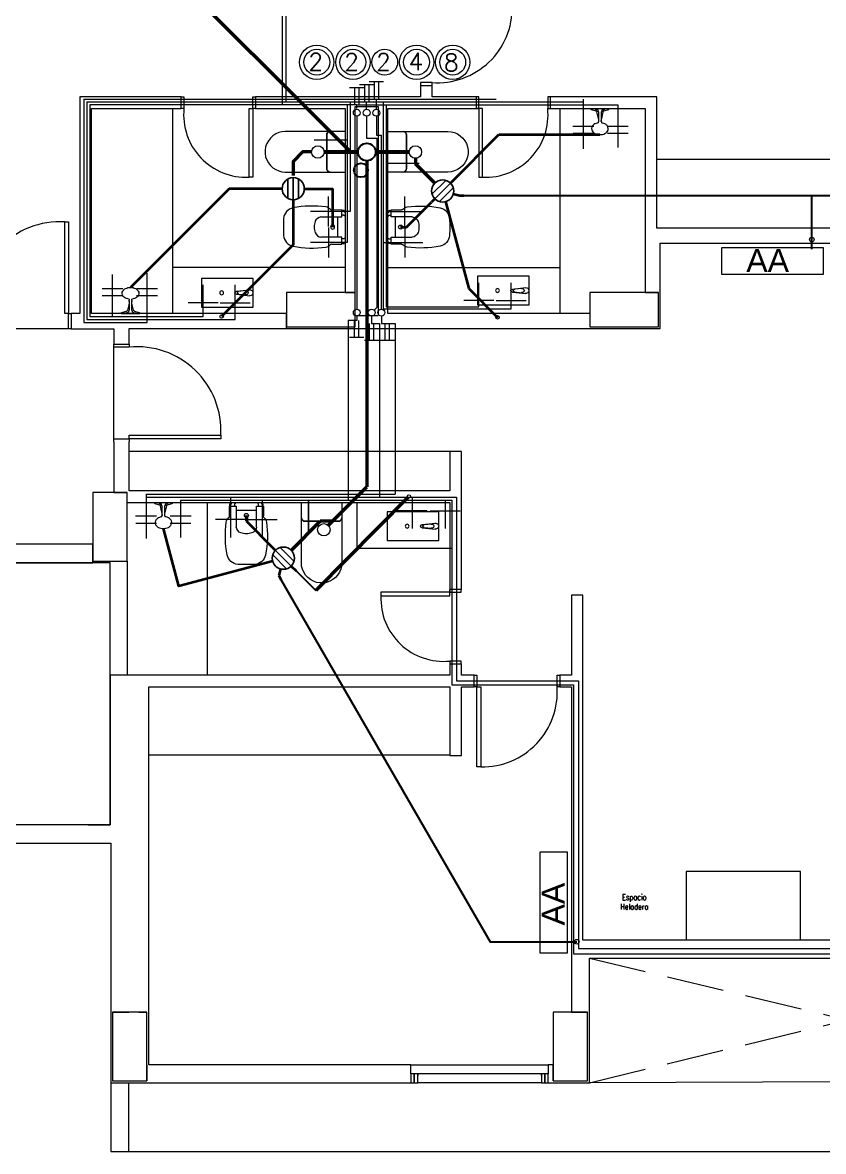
# Model space of a CAD drawing. Header units: millimetres. Extents: x 539 to 842, y -453 to -96.
# Drawn here: x 759.17 to 766.16, y -324.19 to -314.34 of the extents above; entities that cross this region are included whole.
import ezdxf

# ---------------------------------------------------------------- set-up
doc = ezdxf.new("R2010")
doc.units = ezdxf.units.MM
doc.header["$LTSCALE"] = 0.1
for name, pattern in [('ACAD_ISO02W100', [15, 12, -3]), ('CONTINUA', [0]), ('DASHED', [0.7, 0.5, -0.2])]:
    doc.linetypes.add(name, pattern=pattern)
doc.layers.get('0').update_dxf_attribs({"lineweight": 5})
for name, color, linetype, lineweight in [('00-Agua Caliente', 1, 'Continuous', 20), ('00-Agua Fria', 5, 'ACAD_ISO02W100', 20), ('00-Texto AC', 7, 'Continuous', 18), ('00-Texto AF', 7, 'Continuous', 18), ('A-DETL', 7, 'Continuous', 5), ('A-DETL-GENF', 7, 'Continuous', 5), ('Arq-Equipamiento', 250, 'Continuous', 5), ('MUEBLES', 250, 'Continuous', 5), ('P-SANR-FIXT', 7, 'Continuous', 5)]:
    doc.layers.add(name, color=color, linetype=linetype, lineweight=lineweight)
for name, color, linetype in [('00-Pluvial', 40, 'Continuous'), ('00-Secundario', 24, 'Continuous'), ('00-Ventilacion', 3, 'Continuous'), ('Secundario', 24, 'Continuous'), ('Textos', 7, 'Continuous')]:
    doc.layers.add(name, color=color, linetype=linetype)
doc.layers.add('00-Primario', color=7, linetype='Continuous', true_color=0xff2400)
doc.styles.add('Romans', font='romans.shx')
doc.styles.add('Romans 1.50', font='romans.shx', dxfattribs={"width": 0.8, "height": 0.15})
doc.styles.get("Standard").update_dxf_attribs({"font": 'arial.ttf'})

# ---------------------------------------------------------------- blocks, each defined once
blk = doc.blocks.new('LLP')
at = {"layer": '00-Agua Fria', "color": 0, "linetype": 'Continuous', "lineweight": 20}
for p, q in [((-1, 2.4), (1, 2.4)), ((-0.3, 2.4), (-0.3, 0)), ((0.3, 2.4), (0.3, 0))]:
    blk.add_line(p, q, dxfattribs=at)
blk = doc.blocks.new('Shower-Valve_Trim-KOHLER-Alteo-K-TS45106 - 2_5 GPM_ 2BZ-Oil-Rubed Nickel-V9-2-TORRE-ARQ- PB _-2_14_')
at = {"color": 8}
for p, q in [((4.3416, 6.4003), (4.3522, 6.4435)), ((4.3522, 6.4435), (4.3551, 6.4414)), ((4.36, 6.4129), (4.3738, 6.4072)), ((4.3611, 6.4796), (4.3663, 6.4756)), ((4.3744, 6.4061), (4.3737, 6.4031)), ((4.3768, 6.4189), (4.4184, 6.3975)), ((4.3287, 6.3221), (4.3222, 6.3209)), ((4.3311, 6.3571), (4.3416, 6.4003)), ((4.3346, 6.3575), (4.3311, 6.3571)), ((4.367, 6.3792), (4.3521, 6.3806)), ((4.411, 6.3673), (4.3642, 6.3675)), ((4.3688, 6.383), (4.368, 6.38)), ((4.4476, 6.3637), (4.3688, 6.383)), ((4.3737, 6.4031), (4.4525, 6.3838)), ((4.4123, 6.3677), (4.4126, 6.369)), ((4.419, 6.3952), (4.4193, 6.3965)), ((4.46, 6.3584), (4.4521, 6.3603)), ((4.4581, 6.3847), (4.466, 6.3828))]:
    blk.add_line(p, q, dxfattribs=at)
for centre, radius, start, end in [((4.3533, 6.4388), 0.00318, 6.89673, 54.99976), ((4.1344, 6.4123), 0.2237, 0.87148, 6.89673), ((4.3611, 6.4158), 0.00308, 180.87148, 247.70342), ((4.3633, 6.4717), 0.00488, 3.25124, 51.85776), ((3.6273, 6.4299), 0.742, 359.93192, 3.25124), ((4.3842, 6.429), 0.0149, 179.93192, 192.57056), ((4.3766, 6.4273), 0.00706, 192.57056, 234.9792), ((4.3721, 6.421), 0.000695, 336.2295, 54.9792), ((4.3733, 6.4205), 0.000526, 158.32103, 264.52851), ((4.3723, 6.4102), 0.00985, 62.70621, 84.52851), ((4.3734, 6.4063), 0.000995, 346.25124, 67.70342), ((4.5504, 6.3502), 0.0905, 131.09011, 158.87389), ((4.5218, 6.383), 0.0469, 98.14028, 131.09011), ((4.5208, 6.3899), 0.0399, 63.17455, 98.14028), ((4.5204, 6.3891), 0.0408, 36.26017, 63.17455), ((4.5007, 6.3747), 0.0652, 13.91273, 36.26017), ((4.3278, 6.3269), 0.00488, 280.64472, 329.25124), ((3.6943, 6.7037), 0.742, 329.25124, 332.57056), ((4.3342, 6.3607), 0.00318, 277.50273, 325.60576), ((4.1522, 6.4853), 0.2237, 325.60576, 331.63101), ((4.3518, 6.3775), 0.00308, 84.79907, 151.63101), ((4.3662, 6.3551), 0.0149, 139.93192, 152.57056), ((4.3601, 6.3601), 0.00706, 97.52328, 139.93192), ((4.3591, 6.3678), 0.000695, 277.52328, 356.27299), ((4.3603, 6.3677), 0.000526, 67.97398, 174.18146), ((4.3642, 6.3773), 0.00985, 247.97398, 269.79628), ((4.3671, 6.3802), 0.000995, 264.79907, 346.25124), ((4.411, 6.3681), 0.000762, 270.10196, 0.78918), ((4.4127, 6.3681), 0.000925, 95.99199, 180.78918), ((4.4128, 6.3676), 0.000513, 166.25124, 262.7617), ((4.4315, 6.0165), 0.3511, 89.94621, 93.06876), ((4.418, 6.3968), 0.000762, 331.71331, 62.40053), ((4.4195, 6.396), 0.000925, 151.71331, 236.5105), ((4.4198, 6.3964), 0.000513, 69.74079, 166.25124), ((4.5985, 6.6992), 0.3511, 239.43373, 242.55628), ((4.4505, 6.3738), 0.0125, 223.48534, 233.5491), ((4.4442, 6.3652), 0.00187, 233.5491, 279.64306), ((4.4504, 6.3734), 0.0125, 98.95338, 109.01715), ((4.4538, 6.3672), 0.00706, 209.18705, 256.25124), ((4.4488, 6.384), 0.00187, 52.85943, 98.95338), ((4.4225, 6.3692), 0.0319, 28.28366, 30.72004), ((4.4564, 6.3779), 0.00706, 76.25124, 123.31544), ((4.5499, 6.3483), 0.0905, 173.62859, 201.41237), ((4.5094, 6.3324), 0.0469, 201.41237, 234.3622), ((4.4945, 6.3495), 0.0652, 296.24232, 318.58976), ((4.4782, 6.3639), 0.0869, 318.58976, 333.28175), ((4.4667, 6.3697), 0.0998, 333.28175, 346.25124), ((4.4667, 6.3697), 0.0998, 346.25124, 359.22074), ((4.4796, 6.3695), 0.0869, 359.22074, 13.91273), ((4.5053, 6.3267), 0.0399, 234.3622, 269.32793), ((4.5053, 6.3276), 0.0408, 269.32793, 296.24232)]:
    blk.add_arc(centre, radius, start, end, dxfattribs=at)
blk = doc.blocks.new('Sanitary_Toilets_Ceramica-Catalano_Zero-70-One-Piece-Close-Coupled-Syphonic - Default-V1-2-TORRE-ARQ- PB _-2_14_')
at = {"layer": 'A-DETL-GENF', "color": 8}
for p, q in [((0.0444, 0.177), (0.0015, 0.177)), ((0.0887, 0.177), (0.0444, 0.177)), ((0.1331, 0.177), (0.0887, 0.177)), ((0.1331, 0.177), (0.1423, 0.1755)), ((0.524, 0.177), (0.1331, 0.177)), ((0.1423, 0.1755), (0.1331, 0.177)), ((0.1423, 0.1755), (0.1507, 0.1713)), ((0.1507, 0.1713), (0.1423, 0.1755)), ((0.1507, 0.1713), (0.1573, 0.1646)), ((0.1573, 0.1646), (0.1507, 0.1713)), ((0.1573, 0.1646), (0.1616, 0.1563)), ((0.1616, 0.1563), (0.1573, 0.1646)), ((0.1616, 0.1563), (0.1631, 0.147)), ((0.1631, 0.147), (0.1616, 0.1563)), ((0.1631, 0.147), (0.1631, -0.147)), ((0.1631, 0.098), (0.1631, 0.147)), ((0.5531, 0.1746), (0.524, 0.177)), ((0.5815, 0.1674), (0.5531, 0.1746)), ((0.6082, 0.1557), (0.5815, 0.1674)), ((0.6327, 0.1397), (0.6082, 0.1557)), ((0.6542, 0.1199), (0.6327, 0.1397)), ((0.6722, 0.0968), (0.6542, 0.1199)), ((0.1631, 0.049), (0.1631, 0.098)), ((0.1631, 0), (0.1631, 0.049)), ((0.6861, 0.0711), (0.6722, 0.0968)), ((0.6956, 0.0435), (0.6861, 0.0711)), ((0.7004, 0.0146), (0.6956, 0.0435)), ((0.7004, -0.0146), (0.7004, 0.0146)), ((0.1631, -0.049), (0.1631, 0)), ((0.1631, -0.098), (0.1631, -0.049)), ((0.1631, -0.147), (0.1631, -0.098)), ((0.6542, -0.1199), (0.6722, -0.0968)), ((0.6722, -0.0968), (0.6861, -0.0711)), ((0.6861, -0.0711), (0.6956, -0.0435)), ((0.6956, -0.0435), (0.7004, -0.0146)), ((0.0015, -0.177), (0.0444, -0.177)), ((0.0444, -0.177), (0.0887, -0.177)), ((0.0887, -0.177), (0.1331, -0.177)), ((0.1423, -0.1755), (0.1331, -0.177)), ((0.1331, -0.177), (0.1423, -0.1755)), ((0.1331, -0.177), (0.524, -0.177)), ((0.1507, -0.1713), (0.1423, -0.1755)), ((0.1423, -0.1755), (0.1507, -0.1713)), ((0.1573, -0.1646), (0.1507, -0.1713)), ((0.1507, -0.1713), (0.1573, -0.1646)), ((0.1616, -0.1563), (0.1573, -0.1646)), ((0.1573, -0.1646), (0.1616, -0.1563)), ((0.1631, -0.147), (0.1616, -0.1563)), ((0.1616, -0.1563), (0.1631, -0.147)), ((0.524, -0.177), (0.5531, -0.1746)), ((0.5531, -0.1746), (0.5815, -0.1674)), ((0.5815, -0.1674), (0.6082, -0.1557)), ((0.6082, -0.1557), (0.6327, -0.1397)), ((0.6327, -0.1397), (0.6542, -0.1199))]:
    blk.add_line(p, q, dxfattribs=at)
blk = doc.blocks.new('Vitreous china bidet _ Debba _ Roca _ 355994xx0 - White - Debba- Roca-2705266-2-TORRE-ARQ- PB _-2_14_')
at = {"layer": 'P-SANR-FIXT', "color": 8}
for p, q in [((0.0357, 0.0802), (0.0357, 0.2622)), ((0.2143, 0.2622), (0.2143, 0.0802)), ((-0.0236, 0.1689), (-0.0236, 0.0802)), ((0.0357, 0.1159), (0.2143, 0.1159)), ((0.2736, 0.0802), (0.2738, 0.1687)), ((-0.0236, 0.0802), (-0.0194, 0.0802)), ((-0.0194, 0.0802), (-0.0194, 0.0596)), ((-0.0194, 0.0802), (0.0221, 0.0802)), ((-0.0194, 0.0596), (-0.006, 0.0596)), ((-0.006, 0.0596), (-0.006, 0.0508)), ((0.0221, 0.0802), (0.0357, 0.0802)), ((0.0221, 0.0596), (0.0221, 0.0802)), ((0.026, 0.0596), (0.0221, 0.0596)), ((0.026, 0.0508), (0.026, 0.0596)), ((0.2143, 0.0802), (0.2279, 0.0802)), ((0.224, 0.0596), (0.2279, 0.0596)), ((0.224, 0.0508), (0.224, 0.0596)), ((0.2279, 0.0802), (0.2694, 0.0802)), ((0.2279, 0.0596), (0.2279, 0.0802)), ((0.256, 0.0508), (0.256, 0.0596)), ((0.256, 0.0596), (0.2694, 0.0596)), ((0.2694, 0.0596), (0.2694, 0.0802)), ((0.2694, 0.0802), (0.2736, 0.0802))]:
    blk.add_line(p, q, dxfattribs=at)
for centre, radius, start, end in [((0.8089, 0.3374), 0.8673, 168.75559, 187.87391), ((0.0575, 0.4868), 0.1013, 93.86915, 168.75559), ((0.125, -0.5106), 1.1009, 86.13085, 93.86915), ((0.1925, 0.4868), 0.1013, 11.24441, 86.13085), ((-0.5589, 0.3374), 0.8673, 352.12609, 11.24441), ((0.1, 0.2529), 0.0649, 110.16908, 171.83092), ((0.1293, 0.1353), 0.1859, 91.32885, 106.15101), ((0.1207, 0.1353), 0.1859, 73.84899, 88.67115), ((0.15, 0.2529), 0.0649, 8.16908, 69.83092), ((0.0086, 0.2267), 0.0594, 187.87391, 225.1331), ((0.2414, 0.2267), 0.0594, 311.25476, 352.12609), ((-0.0411, 0.1689), 0.0175, 0, 63.70008), ((0.125, 0.1608), 0.0175, 0, 180), ((0.125, 0.1608), 0.0175, 180, 0), ((0.2904, 0.1686), 0.0167, 126.27151, 179.72849)]:
    blk.add_arc(centre, radius, start, end, dxfattribs=at)
blk = doc.blocks.new('Bacha 45x25cm')
at = {"layer": 'MUEBLES', "color": 8}
for p, q in [((0.1116, 0.1456), (0.0994, 0.0278)), ((0.1062, 0.0625), (0.1134, 0.1271)), ((0.1367, 0.1258), (0.1438, 0.0625)), ((0.1384, 0.1456), (0.1506, 0.0278))]:
    blk.add_line(p, q, dxfattribs=at)
blk.add_lwpolyline([(0, 0.45), (0.25, 0.45), (0.25, 0), (0, 0)], close=True, dxfattribs=at)
blk.add_circle((0.125, 0.275), 0.0166, dxfattribs=at)
for centre, radius, start, end in [((0.125, 0.1456), 0.0134, 0, 180), ((0.125, 0.1258), 0.0117, 360, 173.64144), ((0.125, 0.0278), 0.0256, 168.17214, 11.82786), ((0.125, 0.0625), 0.0188, 167.28289, 12.84679)]:
    blk.add_arc(centre, radius, start, end, dxfattribs=at)
blk = doc.blocks.new('Shower-Valve_Trim-KOHLER-Alteo-K-TS45106 - 2_5 GPM_ 2BZ-Oil-Rubed Nickel-V13-2-TORRE-ARQ- PB _-2_14_')
at = {"layer": 'P-SANR-FIXT'}
for p, q in [((1.611, -12.1876), (1.6021, -12.2238)), ((1.6045, -12.1888), (1.611, -12.1876)), ((1.4751, -12.2514), (1.4672, -12.2495)), ((1.4732, -12.2251), (1.4811, -12.227)), ((1.5595, -12.2698), (1.4807, -12.2505)), ((1.4856, -12.2304), (1.5644, -12.2497)), ((1.5142, -12.2619), (1.5139, -12.2632)), ((1.5564, -12.2856), (1.5148, -12.2642)), ((1.5209, -12.2345), (1.5206, -12.2357)), ((1.5222, -12.234), (1.569, -12.2342)), ((1.5588, -12.2728), (1.5595, -12.2698)), ((1.5732, -12.2796), (1.5594, -12.2739)), ((1.5644, -12.2497), (1.5652, -12.2467)), ((1.5662, -12.2459), (1.5811, -12.2473)), ((1.581, -12.3102), (1.5722, -12.3464)), ((1.581, -12.3102), (1.5781, -12.3081)), ((1.5916, -12.267), (1.581, -12.3102)), ((1.6021, -12.2238), (1.5916, -12.267)), ((1.5986, -12.2243), (1.6021, -12.2238)), ((1.5722, -12.3464), (1.5669, -12.3423))]:
    blk.add_line(p, q, dxfattribs=at)
for centre, radius, start, end in [((1.4664, -12.2364), 0.0998, 166.25824, 179.22773), ((1.4664, -12.2364), 0.0998, 153.28874, 166.25824), ((1.455, -12.2306), 0.0869, 138.59676, 153.28874), ((1.4387, -12.2162), 0.0652, 116.24931, 138.59676), ((1.4279, -12.1943), 0.0408, 89.33493, 116.24931), ((1.4279, -12.1935), 0.0399, 54.3692, 89.33493), ((1.4238, -12.1991), 0.0469, 21.41937, 54.3692), ((1.3832, -12.215), 0.0905, 353.63559, 21.41937), ((2.2389, -12.5704), 0.742, 149.25824, 152.57756), ((1.6054, -12.1936), 0.00488, 100.65172, 149.25824), ((1.4536, -12.2362), 0.0869, 179.22773, 193.91972), ((1.4325, -12.2414), 0.0652, 193.91972, 216.26716), ((1.4128, -12.2559), 0.0408, 216.26716, 243.18155), ((1.4124, -12.2567), 0.0399, 243.18155, 278.14728), ((1.4114, -12.2497), 0.0469, 278.14728, 311.09711), ((1.3828, -12.2169), 0.0905, 311.09711, 338.88089), ((1.4768, -12.2446), 0.00706, 256.25824, 303.32243), ((1.4794, -12.2339), 0.00706, 29.19404, 76.25824), ((1.5107, -12.2359), 0.0319, 208.29066, 210.72704), ((1.4844, -12.2507), 0.00187, 232.86642, 278.96038), ((1.4827, -12.2402), 0.0125, 278.96038, 289.02414), ((1.489, -12.232), 0.00187, 53.5561, 99.65005), ((1.4826, -12.2405), 0.0125, 43.49233, 53.5561), ((1.3347, -12.566), 0.3511, 59.44073, 62.56327), ((1.5017, -11.8832), 0.3511, 269.9532, 273.07575), ((1.5134, -12.2631), 0.000513, 249.74778, 346.25824), ((1.5137, -12.2627), 0.000925, 331.7203, 56.51749), ((1.5152, -12.2635), 0.000762, 151.7203, 242.40752), ((1.5204, -12.2343), 0.000513, 346.25824, 82.76869), ((1.5205, -12.2348), 0.000925, 275.99899, 0.79617), ((1.5222, -12.2348), 0.000762, 90.10895, 180.79617), ((1.5609, -12.2769), 0.00985, 242.71321, 264.5355), ((1.5598, -12.273), 0.000995, 166.25824, 247.71042), ((1.5599, -12.2872), 0.000526, 338.32802, 84.5355), ((1.5611, -12.2877), 0.000695, 156.23649, 234.9862), ((1.5566, -12.294), 0.00706, 12.57756, 54.9862), ((1.549, -12.2957), 0.0149, 359.93892, 12.57756), ((2.3059, -12.2966), 0.742, 179.93892, 183.25824), ((1.5661, -12.2469), 0.000995, 84.80606, 166.25824), ((1.569, -12.244), 0.00985, 67.98097, 89.80327), ((1.5728, -12.2344), 0.000526, 247.98097, 354.18845), ((1.5721, -12.2825), 0.00308, 0.87847, 67.71042), ((1.5741, -12.2345), 0.000695, 97.53028, 176.27998), ((1.573, -12.2268), 0.00706, 277.53028, 319.93892), ((1.7988, -12.279), 0.2237, 180.87847, 186.90372), ((1.5799, -12.3055), 0.00318, 186.90372, 235.00676), ((1.567, -12.2218), 0.0149, 319.93892, 332.57756), ((1.5814, -12.2442), 0.00308, 264.80606, 331.63801), ((1.781, -12.352), 0.2237, 145.61276, 151.63801), ((1.599, -12.2274), 0.00318, 97.50972, 145.61276), ((1.5699, -12.3384), 0.00488, 183.25824, 231.86476)]:
    blk.add_arc(centre, radius, start, end, dxfattribs=at)
blk = doc.blocks.new('Shower-Valve_Trim-KOHLER-Alteo-K-TS45106 - 2_5 GPM_ 2BZ-Oil-Rubed Nickel-V14-2-TORRE-ARQ- PB _-2_14_')
at = {"color": 8}
for p, q in [((1.611, -12.1876), (1.6021, -12.2238)), ((1.6045, -12.1888), (1.611, -12.1876)), ((1.4751, -12.2514), (1.4672, -12.2495)), ((1.4732, -12.2251), (1.4811, -12.227)), ((1.5595, -12.2698), (1.4807, -12.2505)), ((1.4856, -12.2304), (1.5644, -12.2497)), ((1.5142, -12.2619), (1.5139, -12.2632)), ((1.5564, -12.2856), (1.5148, -12.2642)), ((1.5209, -12.2345), (1.5206, -12.2357)), ((1.5222, -12.234), (1.569, -12.2342)), ((1.5588, -12.2728), (1.5595, -12.2698)), ((1.5732, -12.2796), (1.5594, -12.2739)), ((1.5644, -12.2497), (1.5652, -12.2467)), ((1.5662, -12.2459), (1.5811, -12.2473)), ((1.581, -12.3102), (1.5722, -12.3464)), ((1.581, -12.3102), (1.5781, -12.3081)), ((1.5916, -12.267), (1.581, -12.3102)), ((1.6021, -12.2238), (1.5916, -12.267)), ((1.5986, -12.2243), (1.6021, -12.2238)), ((1.5722, -12.3464), (1.5669, -12.3423))]:
    blk.add_line(p, q, dxfattribs=at)
for centre, radius, start, end in [((1.4664, -12.2364), 0.0998, 166.25824, 179.22773), ((1.4664, -12.2364), 0.0998, 153.28874, 166.25824), ((1.455, -12.2306), 0.0869, 138.59676, 153.28874), ((1.4387, -12.2162), 0.0652, 116.24931, 138.59676), ((1.4279, -12.1943), 0.0408, 89.33493, 116.24931), ((1.4279, -12.1935), 0.0399, 54.3692, 89.33493), ((1.4238, -12.1991), 0.0469, 21.41937, 54.3692), ((1.3832, -12.215), 0.0905, 353.63559, 21.41937), ((2.2389, -12.5704), 0.742, 149.25824, 152.57756), ((1.6054, -12.1936), 0.00488, 100.65172, 149.25824), ((1.4536, -12.2362), 0.0869, 179.22773, 193.91972), ((1.4325, -12.2414), 0.0652, 193.91972, 216.26716), ((1.4128, -12.2559), 0.0408, 216.26716, 243.18155), ((1.4124, -12.2567), 0.0399, 243.18155, 278.14728), ((1.4114, -12.2497), 0.0469, 278.14728, 311.09711), ((1.3828, -12.2169), 0.0905, 311.09711, 338.88089), ((1.4768, -12.2446), 0.00706, 256.25824, 303.32243), ((1.4794, -12.2339), 0.00706, 29.19404, 76.25824), ((1.5107, -12.2359), 0.0319, 208.29066, 210.72704), ((1.4844, -12.2507), 0.00187, 232.86642, 278.96038), ((1.4827, -12.2402), 0.0125, 278.96038, 289.02414), ((1.489, -12.232), 0.00187, 53.5561, 99.65005), ((1.4826, -12.2405), 0.0125, 43.49233, 53.5561), ((1.3347, -12.566), 0.3511, 59.44073, 62.56327), ((1.5017, -11.8832), 0.3511, 269.9532, 273.07575), ((1.5134, -12.2631), 0.000513, 249.74778, 346.25824), ((1.5137, -12.2627), 0.000925, 331.7203, 56.51749), ((1.5152, -12.2635), 0.000762, 151.7203, 242.40752), ((1.5204, -12.2343), 0.000513, 346.25824, 82.76869), ((1.5205, -12.2348), 0.000925, 275.99899, 0.79617), ((1.5222, -12.2348), 0.000762, 90.10895, 180.79617), ((1.5609, -12.2769), 0.00985, 242.71321, 264.5355), ((1.5598, -12.273), 0.000995, 166.25824, 247.71042), ((1.5599, -12.2872), 0.000526, 338.32802, 84.5355), ((1.5611, -12.2877), 0.000695, 156.23649, 234.9862), ((1.5566, -12.294), 0.00706, 12.57756, 54.9862), ((1.549, -12.2957), 0.0149, 359.93892, 12.57756), ((2.3059, -12.2966), 0.742, 179.93892, 183.25824), ((1.5661, -12.2469), 0.000995, 84.80606, 166.25824), ((1.569, -12.244), 0.00985, 67.98097, 89.80327), ((1.5728, -12.2344), 0.000526, 247.98097, 354.18845), ((1.5721, -12.2825), 0.00308, 0.87847, 67.71042), ((1.5741, -12.2345), 0.000695, 97.53028, 176.27998), ((1.573, -12.2268), 0.00706, 277.53028, 319.93892), ((1.7988, -12.279), 0.2237, 180.87847, 186.90372), ((1.5799, -12.3055), 0.00318, 186.90372, 235.00676), ((1.567, -12.2218), 0.0149, 319.93892, 332.57756), ((1.5814, -12.2442), 0.00308, 264.80606, 331.63801), ((1.781, -12.352), 0.2237, 145.61276, 151.63801), ((1.599, -12.2274), 0.00318, 97.50972, 145.61276), ((1.5699, -12.3384), 0.00488, 183.25824, 231.86476)]:
    blk.add_arc(centre, radius, start, end, dxfattribs=at)
blk = doc.blocks.new('Shower-Valve_Trim-KOHLER-Alteo-K-TS45106 - 2_5 GPM_ 2BZ-Oil-Rubed Nickel-684691-2-TORRE-ARQ- PB _-2_14_')
at = {"color": 8}
for p, q in [((6.7075, 2.8569), (6.718, 2.9001)), ((6.718, 2.9001), (6.721, 2.898)), ((6.7258, 2.8695), (6.7397, 2.8638)), ((6.7269, 2.9363), (6.7321, 2.9322)), ((6.7402, 2.8627), (6.7395, 2.8597)), ((6.7395, 2.8597), (6.8183, 2.8404)), ((6.7426, 2.8755), (6.7842, 2.8541)), ((6.6946, 2.7787), (6.688, 2.7775)), ((6.6969, 2.8137), (6.7075, 2.8569)), ((6.7005, 2.8142), (6.6969, 2.8137)), ((6.7328, 2.8358), (6.7179, 2.8372)), ((6.7768, 2.8239), (6.73, 2.8241)), ((6.7346, 2.8396), (6.7339, 2.8366)), ((6.8134, 2.8203), (6.7346, 2.8396)), ((6.7781, 2.8243), (6.7784, 2.8256)), ((6.7848, 2.8518), (6.7851, 2.8531)), ((6.8259, 2.8149), (6.8179, 2.8169)), ((6.8239, 2.8413), (6.8318, 2.8394))]:
    blk.add_line(p, q, dxfattribs=at)
for centre, radius, start, end in [((6.7192, 2.8954), 0.00318, 6.88973, 54.99277), ((6.5002, 2.8689), 0.2237, 0.86448, 6.88973), ((6.727, 2.8724), 0.00308, 180.86448, 247.69643), ((6.7291, 2.9283), 0.00488, 3.24425, 51.85077), ((5.9932, 2.8866), 0.742, 359.92493, 3.24425), ((6.7501, 2.8856), 0.0149, 179.92493, 192.56357), ((6.7424, 2.8839), 0.00706, 192.56357, 234.97221), ((6.738, 2.8776), 0.000695, 336.22251, 54.97221), ((6.7391, 2.8771), 0.000526, 158.31404, 264.52152), ((6.7381, 2.8668), 0.00985, 62.69922, 84.52152), ((6.7393, 2.8629), 0.000995, 346.24425, 67.69643), ((6.9162, 2.8068), 0.0905, 131.08312, 158.8669), ((6.8876, 2.8396), 0.0469, 98.13329, 131.08312), ((6.8866, 2.8465), 0.0399, 63.16756, 98.13329), ((6.8862, 2.8457), 0.0408, 36.25317, 63.16756), ((6.8665, 2.8313), 0.0652, 13.90573, 36.25317), ((6.6937, 2.7835), 0.00488, 280.63773, 329.24425), ((6.0602, 3.1604), 0.742, 329.24425, 332.56357), ((6.7, 2.8173), 0.00318, 277.49573, 325.59877), ((6.5181, 2.9419), 0.2237, 325.59877, 331.62402), ((6.7176, 2.8341), 0.00308, 84.79207, 151.62402), ((6.732, 2.8117), 0.0149, 139.92493, 152.56357), ((6.726, 2.8167), 0.00706, 97.51629, 139.92493), ((6.725, 2.8244), 0.000695, 277.51629, 356.26599), ((6.7262, 2.8243), 0.000526, 67.96699, 174.17446), ((6.7301, 2.8339), 0.00985, 247.96699, 269.78928), ((6.7329, 2.8368), 0.000995, 264.79207, 346.24425), ((6.7768, 2.8247), 0.000762, 270.09497, 0.78219), ((6.7785, 2.8247), 0.000925, 95.985, 180.78219), ((6.7786, 2.8242), 0.000513, 166.24425, 262.75471), ((6.7973, 2.4731), 0.3511, 89.93921, 93.06176), ((6.7838, 2.8534), 0.000762, 331.70632, 62.39354), ((6.7853, 2.8526), 0.000925, 151.70632, 236.5035), ((6.7856, 2.853), 0.000513, 69.7338, 166.24425), ((6.9644, 3.1558), 0.3511, 239.42674, 242.54929), ((6.8164, 2.8304), 0.0125, 223.47835, 233.54211), ((6.81, 2.8218), 0.00187, 233.54211, 279.63606), ((6.8163, 2.83), 0.0125, 98.94639, 109.01015), ((6.8196, 2.8238), 0.00706, 209.18005, 256.24425), ((6.8146, 2.8406), 0.00187, 52.85244, 98.94639), ((6.7883, 2.8258), 0.0319, 28.27667, 30.71305), ((6.8222, 2.8345), 0.00706, 76.24425, 123.30845), ((6.9158, 2.8049), 0.0905, 173.6216, 201.40538), ((6.8752, 2.789), 0.0469, 201.40538, 234.35521), ((6.8603, 2.8061), 0.0652, 296.23533, 318.58277), ((6.8441, 2.8205), 0.0869, 318.58277, 333.27475), ((6.8326, 2.8262), 0.0998, 333.27475, 346.24425), ((6.8326, 2.8262), 0.0998, 346.24425, 359.21375), ((6.8454, 2.8261), 0.0869, 359.21375, 13.90573), ((6.8711, 2.7833), 0.0399, 234.35521, 269.32094), ((6.8711, 2.7842), 0.0408, 269.32094, 296.23533)]:
    blk.add_arc(centre, radius, start, end, dxfattribs=at)
blk = doc.blocks.new('2-1P F')
at = {"color": 8, "lineweight": 18}
for p, q in [((762.7412, -314.86), (762.6412, -314.86)), ((762.6412, -314.86), (762.6412, -314.885)), ((762.7412, -314.885), (762.7412, -314.86)), ((762.6412, -314.885), (762.6412, -314.985)), ((762.6412, -314.885), (762.7412, -314.885)), ((762.7412, -314.985), (762.7412, -314.885)), ((760.5515, -314.985), (759.668, -314.985)), ((759.668, -314.985), (759.668, -316.876)), ((760.5515, -314.9858), (760.5765, -314.9858)), ((760.5515, -315.0858), (760.5515, -314.9858)), ((760.5765, -314.9858), (760.5765, -315.0858)), ((761.1765, -314.9858), (761.2015, -314.9858)), ((761.1765, -315.0858), (761.1765, -314.9858)), ((762.6412, -314.985), (761.2015, -314.985)), ((761.2015, -314.9858), (761.2015, -315.0858)), ((762.071, -315.07), (762.2702, -315.07)), ((762.071, -316.6917), (762.071, -315.07)), ((762.2702, -315.07), (762.2702, -316.8755)), ((762.3537, -314.9875), (762.3537, -314.985)), ((762.3567, -314.9865), (762.3567, -314.985)), ((763.1262, -314.985), (762.7412, -314.985)), ((763.1512, -314.9858), (763.1262, -314.9858)), ((763.1262, -314.9858), (763.1262, -315.0858)), ((763.1512, -315.0858), (763.1512, -314.9858)), ((763.7762, -314.9858), (763.7512, -314.9858)), ((763.7512, -314.9858), (763.7512, -315.0858)), ((764.703, -314.985), (763.7762, -314.985)), ((763.7762, -315.0858), (763.7762, -314.9858)), ((764.703, -316.1302), (764.703, -314.985)), ((759.7695, -315.0865), (760.5515, -315.0865)), ((759.7695, -316.8755), (759.7695, -315.0865)), ((760.5765, -315.0858), (760.5515, -315.0858)), ((761.145, -315.0865), (761.1765, -315.0865)), ((761.145, -315.6865), (761.145, -315.0865)), ((761.2015, -315.0858), (761.1765, -315.0858)), ((761.2015, -315.0865), (761.1765, -315.0865)), ((761.1765, -315.0865), (761.1765, -315.6865)), ((761.2015, -315.0865), (761.9845, -315.0865)), ((761.9845, -315.0865), (761.9845, -316.6917)), ((762.3567, -315.0865), (763.1262, -315.0865)), ((762.3567, -316.8755), (762.3567, -315.0865)), ((763.1262, -315.0858), (763.1512, -315.0858)), ((763.1512, -315.0865), (763.1262, -315.0865)), ((763.1512, -315.0865), (763.1512, -315.6865)), ((763.1827, -315.0865), (763.1512, -315.0865)), ((763.1827, -315.6865), (763.1827, -315.0865)), ((763.7512, -315.0858), (763.7762, -315.0858)), ((763.7762, -315.0865), (764.6015, -315.0865)), ((764.6015, -315.0865), (764.6015, -316.692)), ((764.703, -315.5302), (768.5823, -315.5302)), ((761.1765, -315.6865), (761.145, -315.6865)), ((763.1512, -315.6865), (763.1827, -315.6865)), ((759.5373, -316.076), (759.568, -316.076)), ((759.5373, -316.876), (759.5373, -316.076)), ((759.568, -316.076), (759.568, -316.876)), ((768.5823, -316.1302), (764.703, -316.1302)), ((764.733, -316.2622), (768.5823, -316.2622)), ((764.733, -317.007), (764.733, -316.2622)), ((762.071, -316.692), (761.471, -316.692)), ((761.471, -316.692), (761.471, -316.8755)), ((761.9845, -316.6917), (762.071, -316.6917)), ((762.071, -316.992), (762.071, -316.692)), ((764.6015, -316.692), (764.118, -316.692)), ((764.118, -316.692), (764.118, -316.8755)), ((764.6045, -316.692), (764.6015, -316.692)), ((764.6015, -316.692), (764.718, -316.692)), ((764.6055, -316.692), (764.6045, -316.692)), ((764.618, -316.692), (764.6055, -316.692)), ((764.718, -316.692), (764.618, -316.692)), ((764.718, -316.992), (764.718, -316.692)), ((759.568, -316.876), (759.5373, -316.876)), ((759.568, -316.876), (759.593, -316.876)), ((759.568, -317.0096), (759.568, -316.876)), ((759.668, -316.876), (759.593, -316.876)), ((759.593, -316.876), (759.593, -317.0096)), ((761.471, -316.8755), (759.7695, -316.8755)), ((761.471, -316.8755), (761.471, -316.8785)), ((761.471, -316.992), (761.471, -316.8755)), ((761.471, -316.8785), (761.471, -316.8795)), ((761.471, -316.8795), (761.471, -316.892)), ((761.471, -316.892), (761.471, -316.992)), ((762.071, -316.892), (762.2702, -316.892)), ((762.2702, -316.8755), (762.2702, -316.892)), ((764.118, -316.8755), (762.3567, -316.8755)), ((764.118, -316.8755), (764.118, -316.8785)), ((764.118, -316.8785), (764.118, -316.8795)), ((764.118, -316.8795), (764.118, -316.892)), ((764.118, -316.892), (764.118, -316.992)), ((759.568, -317.0095), (758.768, -317.0095)), ((759.593, -317.0096), (759.568, -317.0096)), ((759.593, -317.0095), (759.9643, -317.0095)), ((759.9643, -317.0095), (759.9643, -317.1445)), ((760.0978, -317.007), (761.471, -317.007)), ((760.0978, -317.1445), (760.0978, -317.007)), ((761.471, -316.992), (762.071, -316.992)), ((761.471, -317.007), (761.471, -316.992)), ((761.471, -317.007), (764.733, -317.007)), ((764.118, -316.992), (764.6015, -316.992)), ((764.6015, -316.992), (764.6045, -316.992)), ((764.6045, -316.992), (764.6055, -316.992)), ((764.6055, -316.992), (764.618, -316.992)), ((764.618, -316.992), (764.718, -316.992)), ((759.9643, -317.1445), (760.0979, -317.1445)), ((759.9643, -317.1695), (759.9643, -317.1445)), ((759.9643, -317.9695), (759.9643, -317.1695)), ((760.0979, -317.1695), (759.9643, -317.1695)), ((760.0979, -317.1445), (760.0979, -317.1695)), ((759.9643, -317.9695), (760.0979, -317.9695)), ((759.9643, -317.9945), (759.9643, -317.9695)), ((759.9643, -317.9945), (759.9643, -318.4378)), ((760.0978, -317.9695), (760.0978, -317.9389)), ((760.0978, -317.9389), (760.8978, -317.9389)), ((760.8978, -317.9695), (760.0978, -317.9695)), ((760.0978, -318.4228), (760.0978, -317.9945)), ((760.0979, -317.9695), (760.0979, -317.9945)), ((760.8978, -317.9389), (760.8978, -317.9695)), ((762.8973, -318.0797), (760.0978, -318.0797)), ((762.9973, -318.0797), (762.8973, -318.0797)), ((762.8973, -318.0797), (762.8973, -318.4228)), ((762.9948, -318.0812), (762.9948, -318.0797)), ((762.9973, -319.284), (762.9973, -318.0797)), ((760.0818, -318.4378), (759.7818, -318.4378)), ((759.7818, -318.4378), (759.7818, -318.8903)), ((759.9643, -318.4378), (760.0818, -318.4378)), ((760.0818, -318.5078), (760.0818, -318.4378)), ((760.0818, -318.5203), (760.0818, -318.5078)), ((762.8973, -318.4228), (760.0978, -318.4228)), ((760.0818, -318.5213), (760.0818, -318.5203)), ((760.0818, -318.5243), (760.0818, -318.5213)), ((760.0818, -319.0378), (760.0818, -318.5243)), ((760.0818, -318.5243), (762.8958, -318.5243)), ((762.8958, -318.5243), (762.8958, -319.284)), ((759.7818, -318.8903), (755.6565, -318.8903)), ((759.7818, -318.8903), (759.7818, -318.8918)), ((759.7818, -319.0378), (759.7818, -318.8903)), ((759.7818, -318.8918), (759.7818, -318.8928)), ((759.7818, -318.8928), (759.7818, -318.9078)), ((759.7818, -318.9078), (759.7818, -319.0378)), ((755.2165, -319.0528), (759.7818, -319.0528)), ((759.934, -319.0528), (756.594, -319.0528)), ((759.7818, -319.0378), (760.0818, -319.0378)), ((759.7818, -319.0528), (759.7818, -319.0378)), ((759.934, -321.3378), (759.934, -319.0528)), ((760.0818, -319.0378), (760.0818, -320.0313)), ((762.8958, -319.309), (762.8958, -319.284)), ((762.8966, -319.284), (762.8966, -319.309)), ((762.9966, -319.284), (762.8966, -319.284)), ((762.9966, -319.309), (762.9966, -319.284)), ((762.8958, -319.309), (762.2958, -319.309)), ((762.2958, -319.309), (762.2958, -319.3405)), ((762.2958, -319.3405), (762.8958, -319.3405)), ((762.8958, -319.3405), (762.8958, -319.309)), ((762.8966, -319.309), (762.9966, -319.309)), ((764.0582, -319.3339), (763.9582, -319.3339)), ((763.9582, -319.3339), (763.9582, -320.0328)), ((764.0582, -322.3463), (764.0582, -319.3339)), ((762.8958, -319.934), (762.8958, -320.0313)), ((762.8966, -319.909), (762.8966, -319.934)), ((762.9966, -319.909), (762.8966, -319.909)), ((762.8966, -319.934), (762.9966, -319.934)), ((762.9966, -319.934), (762.9966, -319.909)), ((762.9973, -320.0328), (762.9973, -319.934)), ((759.934, -320.0313), (759.934, -321.3378)), ((762.8958, -320.0313), (759.934, -320.0313)), ((763.1077, -320.0328), (762.9973, -320.0328)), ((763.1077, -320.0328), (763.1327, -320.0328)), ((763.1077, -320.1328), (763.1077, -320.0328)), ((763.1327, -320.0328), (763.1327, -320.1328)), ((763.8327, -320.0328), (763.8577, -320.0328)), ((763.8327, -320.1328), (763.8327, -320.0328)), ((763.9582, -320.0328), (763.8577, -320.0328)), ((763.8577, -320.0328), (763.8577, -320.1328)), ((760.269, -320.1328), (762.8973, -320.1328)), ((760.269, -323.4329), (760.269, -320.1328)), ((762.8973, -320.1328), (762.8973, -320.7327)), ((762.9973, -320.1328), (763.1077, -320.1328)), ((762.9973, -320.7327), (762.9973, -320.1328)), ((763.1327, -320.1328), (763.1077, -320.1328)), ((763.1327, -320.1328), (763.1677, -320.1328)), ((763.1327, -320.8328), (763.1327, -320.1328)), ((763.1677, -320.1328), (763.1677, -320.8328)), ((763.8577, -320.1328), (763.8327, -320.1328)), ((763.8577, -320.1328), (763.9582, -320.1328)), ((763.9582, -320.1328), (763.9582, -322.9739)), ((762.8973, -320.7312), (760.2665, -320.7312)), ((762.8973, -320.7327), (762.9973, -320.7327)), ((763.1677, -320.8328), (763.1327, -320.8328)), ((759.934, -321.3378), (753.8565, -321.3378)), ((759.7411, -321.3378), (759.934, -321.3378)), ((753.8565, -321.4978), (759.939, -321.4978)), ((759.939, -321.4978), (759.939, -323.5889)), ((765.9578, -321.7462), (764.9578, -321.7463)), ((764.9578, -321.7463), (764.9578, -322.3463)), ((765.9578, -322.3463), (765.9578, -321.7462)), ((763.9582, -322.3463), (763.9597, -322.3463)), ((763.9607, -322.3478), (763.9582, -322.3478)), ((766.6183, -322.3463), (764.0582, -322.3463)), ((764.1142, -322.5023), (766.6183, -322.5023)), ((764.1142, -323.5889), (764.1142, -322.5023)), ((760.079, -322.9739), (759.954, -322.9739)), ((759.954, -322.9739), (759.954, -323.4329)), ((759.954, -322.9739), (760.095, -322.9739)), ((760.08, -322.9739), (760.079, -322.9739)), ((760.0925, -322.9739), (760.08, -322.9739)), ((760.0935, -322.9739), (760.0925, -322.9739)), ((760.095, -322.9739), (760.0935, -322.9739)), ((760.184, -322.9739), (760.095, -322.9739)), ((760.254, -322.9739), (760.184, -322.9739)), ((760.184, -322.9739), (760.254, -322.9739)), ((760.254, -323.4329), (760.254, -322.9739)), ((763.9582, -322.9739), (763.7992, -322.9739)), ((763.7992, -322.9739), (763.7992, -323.4329)), ((763.9597, -322.9739), (763.9582, -322.9739)), ((763.9582, -322.9739), (764.0992, -322.9739)), ((763.9607, -322.9739), (763.9597, -322.9739)), ((763.9732, -322.9739), (763.9607, -322.9739)), ((763.9742, -322.9739), (763.9732, -322.9739)), ((764.0992, -322.9739), (763.9742, -322.9739)), ((764.0992, -323.5739), (764.0992, -322.9739)), ((759.954, -323.4329), (759.954, -323.5739)), ((760.254, -323.4354), (760.254, -323.4329)), ((760.254, -323.4479), (760.254, -323.4354)), ((760.254, -323.4354), (760.254, -323.5739)), ((762.5562, -323.4329), (760.269, -323.4329)), ((762.5562, -323.5109), (762.5562, -323.4329)), ((762.5562, -323.4329), (763.7562, -323.4329)), ((763.7992, -323.4329), (763.7562, -323.4329)), ((763.7562, -323.4329), (763.7562, -323.5109)), ((763.7992, -323.4329), (763.7992, -323.4344)), ((763.7992, -323.5739), (763.7992, -323.4329)), ((763.7992, -323.4344), (763.7992, -323.4354)), ((763.7992, -323.4354), (763.7992, -323.4479)), ((760.254, -323.4489), (760.254, -323.4479)), ((760.254, -323.5739), (760.254, -323.4489)), ((762.5862, -323.5109), (762.5562, -323.5109)), ((762.5562, -323.5109), (762.5562, -323.5889)), ((762.6162, -323.5109), (762.5862, -323.5109)), ((762.5862, -323.5109), (762.5862, -323.5889)), ((762.5862, -323.5889), (762.5862, -323.5109)), ((763.6962, -323.5109), (762.6162, -323.5109)), ((762.6162, -323.5109), (762.6162, -323.5261)), ((762.6162, -323.5889), (762.6162, -323.5109)), ((763.6962, -323.5261), (763.6962, -323.5109)), ((763.7262, -323.5109), (763.6962, -323.5109)), ((763.6962, -323.5109), (763.6962, -323.5889)), ((763.7262, -323.5889), (763.7262, -323.5109)), ((763.7562, -323.5109), (763.7262, -323.5109)), ((763.7262, -323.5109), (763.7262, -323.5889)), ((763.7562, -323.5889), (763.7562, -323.5109)), ((763.7992, -323.4479), (763.7992, -323.4489)), ((763.7992, -323.4489), (763.7992, -323.5739)), ((759.939, -323.5889), (762.5562, -323.5889)), ((759.939, -323.5889), (759.939, -324.1889)), ((759.954, -323.5739), (760.254, -323.5739)), ((760.095, -324.1889), (760.095, -323.5889)), ((762.5562, -323.5889), (762.5862, -323.5889)), ((762.5862, -323.5889), (762.6162, -323.5889)), ((763.6962, -323.5889), (762.6162, -323.5889)), ((763.6962, -323.5889), (763.7262, -323.5889)), ((763.7262, -323.5889), (763.7562, -323.5889)), ((763.7562, -323.5889), (764.1142, -323.5889)), ((763.7992, -323.5739), (763.9582, -323.5739)), ((763.9582, -323.5739), (764.0992, -323.5739)), ((768.5833, -323.5739), (764.1142, -323.5889)), ((759.939, -324.1889), (760.095, -324.1889)), ((760.095, -324.1889), (771.923, -324.1889))]:
    blk.add_line(p, q, dxfattribs=at)
at = {"color": 8, "lineweight": 5}
for p, q in [((760.4753, -315.0867), (760.4754, -316.8752)), ((763.8567, -315.0865), (763.8568, -316.8755)), ((761.9837, -316.4751), (760.4754, -316.4752)), ((762.3567, -316.4751), (763.8567, -316.475))]:
    blk.add_line(p, q, dxfattribs=at)
at = {"color": 8, "linetype": 'CONTINUA', "lineweight": 18}
for p, q in [((763.6842, -321.5742), (763.9206, -321.5742)), ((763.6842, -322.4591), (763.6842, -321.5742)), ((763.9206, -321.5742), (763.9206, -322.4591)), ((763.9206, -322.4591), (763.6842, -322.4591))]:
    blk.add_line(p, q, dxfattribs=at)
at = {"color": 8, "linetype": 'DASHED', "lineweight": 18, "ltscale": 10}
for p, q in [((764.1142, -322.5023), (768.5833, -323.5739)), ((764.1142, -323.5889), (768.5833, -322.5023)), ((764.1142, -322.5023), (768.5833, -323.5739)), ((764.1142, -323.5889), (768.5833, -322.5023))]:
    blk.add_line(p, q, dxfattribs=at)
at = {"color": 8, "lineweight": 18}
for centre, radius, start, end in [((762.788, -314.2083), 0.6534, 265.89838, 1.16402), ((761.1202, -315.1407), 0.5464, 174.31204, 272.59832), ((763.2075, -315.1407), 0.5464, 267.40168, 5.68796), ((759.4949, -316.8051), 0.7303, 86.67006, 185.56979), ((760.1687, -317.8964), 0.7303, 356.67006, 95.56979), ((762.8417, -319.3653), 0.5464, 177.40168, 275.68796), ((763.181, -320.1795), 0.6534, 268.83598, 4.10162)]:
    blk.add_arc(centre, radius, start, end, dxfattribs=at)
at = {"layer": 'A-DETL', "color": 8, "lineweight": 18}
blk.add_line((760.7821, -320.0243), (760.782, -318.5243), dxfattribs=at)
at = {"layer": 'A-DETL', "color": 8, "linetype": 'ByBlock', "lineweight": 18}
for p, q in [((762.087, -318.9268), (762.087, -318.5243)), ((762.9123, -318.9268), (762.087, -318.9269))]:
    blk.add_line(p, q, dxfattribs=at)
at = {"layer": 'Arq-Equipamiento', "color": 8, "linetype": 'CONTINUA', "lineweight": 18}
blk.add_lwpolyline([(765.2706, -316.2998), (766.1557, -316.2998), (766.1557, -316.5354), (765.2706, -316.5354)], close=True, dxfattribs=at)
at = {"layer": 'MUEBLES', "lineweight": 5, "xscale": -1, "rotation": 90.00000028543415}
for p in [(761.1807, -316.5699), (763.5882, -316.5506)]:
    blk.add_blockref('Bacha 45x25cm', p, dxfattribs=at)
at = {"layer": 'MUEBLES', "lineweight": 18, "xscale": -1, "rotation": 90.00000028543415}
blk.add_blockref('Bacha 45x25cm', (762.8, -318.6069), dxfattribs=at)
blk.add_blockref('Bacha 45x25cm', (762.8, -318.6069), dxfattribs=at)
at = {"layer": 'P-SANR-FIXT', "lineweight": 5}
for name, p, rotation in [('Shower-Valve_Trim-KOHLER-Alteo-K-TS45106 - 2_5 GPM_ 2BZ-Oil-Rubed Nickel-V9-2-TORRE-ARQ- PB _-2_14_', (756.9574, -312.3916), 283.7592465632944), ('Sanitary_Toilets_Ceramica-Catalano_Zero-70-One-Piece-Close-Coupled-Syphonic - Default-V1-2-TORRE-ARQ- PB _-2_14_', (761.9852, -315.4644), 180.0034968838609), ('Vitreous china bidet _ Debba _ Roca _ 355994xx0 - White - Debba- Roca-2705266-2-TORRE-ARQ- PB _-2_14_', (762.0345, -316.2461), 90.0034969296355)]:
    blk.add_blockref(name, p, dxfattribs=dict(at, rotation=rotation))
for name, p, xscale, rotation in [('Sanitary_Toilets_Ceramica-Catalano_Zero-70-One-Piece-Close-Coupled-Syphonic - Default-V1-2-TORRE-ARQ- PB _-2_14_', (762.3552, -315.4644), -0.9999999999999996, 180.003496975409), ('Vitreous china bidet _ Debba _ Roca _ 355994xx0 - White - Debba- Roca-2705266-2-TORRE-ARQ- PB _-2_14_', (762.306, -316.246), -1, 270.0034969296346), ('Shower-Valve_Trim-KOHLER-Alteo-K-TS45106 - 2_5 GPM_ 2BZ-Oil-Rubed Nickel-V13-2-TORRE-ARQ- PB _-2_14_', (748.5736, -312.4126), -1, 76.24075343670569), ('Shower-Valve_Trim-KOHLER-Alteo-K-TS45106 - 2_5 GPM_ 2BZ-Oil-Rubed Nickel-V14-2-TORRE-ARQ- PB _-2_14_', (748.5736, -312.4126), -1, 76.24075343670569)]:
    blk.add_blockref(name, p, dxfattribs=dict(at, xscale=xscale, rotation=rotation))
at = {"layer": 'P-SANR-FIXT', "lineweight": 18, "rotation": 283.7592465632944}
blk.add_blockref('Shower-Valve_Trim-KOHLER-Alteo-K-TS45106 - 2_5 GPM_ 2BZ-Oil-Rubed Nickel-684691-2-TORRE-ARQ- PB _-2_14_', (756.0273, -312.6889), dxfattribs=at)
at = {"layer": 'P-SANR-FIXT', "lineweight": 18, "xscale": -1}
for name, p, rotation in [('Vitreous china bidet _ Debba _ Roca _ 355994xx0 - White - Debba- Roca-2705266-2-TORRE-ARQ- PB _-2_14_', (760.9964, -318.4773), 180), ('Sanitary_Toilets_Ceramica-Catalano_Zero-70-One-Piece-Close-Coupled-Syphonic - Default-V1-2-TORRE-ARQ- PB _-2_14_', (761.7781, -318.5265), 90.00000004912687)]:
    blk.add_blockref(name, p, dxfattribs=dict(at, rotation=rotation))
at = {"color": 8, "linetype": 'CONTINUA', "lineweight": 13}
blk.add_text('AA', height=0.2, rotation=90, dxfattribs=at).set_placement((763.8981, -322.2167))
at = {"color": 8, "lineweight": 18, "style": 'Romans 1.50', "width": 0.8}
for s, p in [('Espacio', (764.3988, -321.9946)), ('Heladera', (764.3835, -322.078))]:
    blk.add_text(s, height=0.05, dxfattribs=at).set_placement(p)
at = {"color": 8, "lineweight": 18, "insert": (765.4839, -316.3129), "char_height": 0.2, "attachment_point": 1}
blk.add_mtext_dynamic_manual_height_columns('AA', width=1, gutter_width=12.5, heights=[0], dxfattribs=at)

msp = doc.modelspace()

# ---------------------------------------------------------------- linework, layer by layer
at = {"layer": '00-Agua Caliente', "color": 1, "linetype": 'Continuous', "lineweight": 20}
for p, q in [((764.0615, -315.0041), (764.0615, -315.4375)), ((763.9703, -315.2403), (764.1528, -315.2403)), ((763.9716, -315.3032), (764.1514, -315.3032)), ((761.8367, -316.1155), (761.8367, -315.8538)), ((762.0258, -315.9846), (761.6812, -315.9846)), ((762.5045, -316.1265), (762.5045, -316.3883)), ((762.3153, -316.2574), (762.6599, -316.2574)), ((760.2552, -316.9529), (760.2552, -316.525)), ((761.0236, -316.9271), (761.0236, -316.6266)), ((763.4311, -316.8364), (763.4311, -316.6074)), ((760.3465, -316.7223), (760.164, -316.7223)), ((760.3451, -316.6593), (760.1653, -316.6593)), ((760.8927, -316.7821), (761.1545, -316.7821)), ((763.3002, -316.7628), (763.562, -316.7628)), ((760.2462, -318.4538), (760.2462, -318.84)), ((760.9824, -318.4796), (760.9824, -318.8302)), ((762.5691, -318.4796), (762.5691, -318.7527)), ((762.7, -318.5972), (762.4382, -318.5972)), ((760.155, -318.6428), (760.3374, -318.6428)), ((760.1563, -318.7057), (760.3361, -318.7057)), ((761.1133, -318.6747), (760.8515, -318.6747))]:
    msp.add_line(p, q, dxfattribs=at)
at = {"layer": '00-Agua Caliente', "linetype": 'CONTINUA'}
for points in [[(760.853, -312.1721), (760.853, -313.9905), (761.4663, -313.9905), (761.4663, -315.0299)], [(759.7282, -315.0299), (764.0615, -315.0299)], [(759.7282, -315.0299), (759.7282, -316.9271)], [(762.0258, -315.0299), (762.0258, -315.9846)], [(762.1706, -315.0938), (762.1706, -315.0299)], [(762.3153, -315.0299), (762.3153, -316.8364)], [(762.1706, -315.1538), (762.1706, -315.3442), (762.2591, -315.3442), (762.2591, -316.8231)], [(762.2352, -316.8471), (762.2591, -316.8231)], [(762.3153, -316.8364), (763.4311, -316.8364)], [(759.7282, -316.9271), (761.0236, -316.9271)], [(762.2139, -316.8983), (762.2139, -316.9622)], [(762.2139, -316.9622), (762.2816, -316.9622), (762.2816, -318.4796)], [(760.2462, -318.4796), (762.9537, -318.4796)], [(762.9537, -318.4796), (762.9537, -320.0803), (764.0187, -320.0803), (764.0187, -322.4175), (767.3239, -322.4175)]]:
    msp.add_lwpolyline(points, dxfattribs=at)
at = {"layer": '00-Agua Caliente', "linetype": 'ACAD_ISO02W100', "ltscale": 3}
for points in [[(759.7024, -315.0041), (764.0615, -315.0041)], [(759.7024, -315.0041), (759.7024, -316.9529)], [(762.2562, -315.0938), (762.2562, -315.0041)], [(762.2562, -315.1538), (762.2562, -315.3184), (762.2996, -315.3184)], [(762.2996, -316.8383), (762.2996, -315.3184)], [(762.2996, -316.8983), (762.2996, -316.9622)], [(759.7024, -316.9529), (760.2552, -316.9529)], [(762.2996, -316.9622), (762.4205, -316.9622), (762.4205, -318.4538)], [(760.2462, -318.4538), (762.4205, -318.4538)]]:
    msp.add_lwpolyline(points, dxfattribs=at)
at = {"layer": '00-Agua Caliente', "color": 1}
for centre, radius in [((762.0508, -314.6825), 0.15), ((762.0508, -314.6825), 0.1127), ((762.3286, -314.6825), 0.1127)]:
    msp.add_circle(centre, radius, dxfattribs=at)
at = {"layer": '00-Agua Caliente', "color": 1, "linetype": 'CONTINUA', "lineweight": 20}
for centre in [(762.1706, -315.1238), (762.2562, -315.1238), (762.2139, -316.8683), (762.2996, -316.8683)]:
    msp.add_circle(centre, 0.03, dxfattribs=at)
at = {"layer": '00-Agua Fria', "color": 5, "linetype": 'Continuous', "lineweight": 20}
for p, q in [((764.3626, -315.0557), (764.3626, -315.4277)), ((764.2713, -315.2403), (764.4538, -315.2403)), ((762.0001, -315.3637), (761.712, -315.3637)), ((764.2726, -315.3032), (764.4525, -315.3032)), ((762.3411, -315.565), (762.6291, -315.565)), ((762.5045, -316.1159), (762.5045, -315.8542)), ((762.3411, -315.9851), (762.6599, -315.9851)), ((761.8367, -316.1261), (761.8367, -316.3879)), ((762.0001, -316.257), (761.6812, -316.257)), ((759.9542, -316.9013), (759.9542, -316.5348)), ((760.7429, -316.9013), (760.7429, -316.6266)), ((763.1504, -316.8164), (763.1504, -316.6074)), ((760.0454, -316.7223), (759.8629, -316.7223)), ((760.0441, -316.6593), (759.8642, -316.6593)), ((760.8738, -316.7821), (760.612, -316.7821)), ((763.2813, -316.7628), (763.0195, -316.7628)), ((760.5473, -318.5054), (760.5473, -318.8302)), ((761.2577, -318.5054), (761.2577, -318.8302)), ((762.8556, -318.5054), (762.8556, -318.7527)), ((762.7247, -318.5972), (762.9865, -318.5972)), ((760.456, -318.6428), (760.6385, -318.6428)), ((760.4573, -318.7057), (760.6372, -318.7057)), ((761.1268, -318.6747), (761.3886, -318.6747))]:
    msp.add_line(p, q, dxfattribs=at)
at = {"layer": '00-Agua Fria', "color": 5, "lineweight": 25}
msp.add_line((761.663, -318.5054), (761.663, -318.7902), dxfattribs=at)
at = {"layer": '00-Agua Fria', "ltscale": 3}
for points in [[(760.8241, -312.5028), (760.8241, -314.0188), (761.4335, -314.0188), (761.4335, -315.0557)], [(762.0849, -315.0872), (762.0849, -315.0557), (759.754, -315.0557)], [(759.754, -315.0557), (759.754, -316.9013)], [(762.0001, -315.0557), (762.0001, -316.257)], [(762.0849, -315.0557), (764.3626, -315.0557)], [(762.3411, -315.0557), (762.3411, -316.8164)], [(762.0849, -315.1538), (762.0849, -316.8383)], [(762.3411, -316.8164), (763.1504, -316.8164)], [(759.754, -316.9013), (760.7429, -316.9013)], [(762.0849, -316.9374), (762.0101, -316.9374), (762.0101, -318.509)], [(762.0849, -316.8983), (762.0849, -316.9374)], [(760.5473, -318.5054), (762.9134, -318.5054)], [(762.9134, -318.5054), (762.9134, -320.1158), (763.9769, -320.1158), (763.9769, -322.4652), (768.2884, -322.4652)]]:
    msp.add_lwpolyline(points, dxfattribs=at)
at = {"layer": '00-Agua Fria', "linetype": 'CONTINUA', "lineweight": 20}
for centre, radius in [((761.7357, -314.6825), 0.15), ((761.7357, -314.6825), 0.1127), ((762.0849, -315.1238), 0.03), ((762.0849, -316.8683), 0.03)]:
    msp.add_circle(centre, radius, dxfattribs=at)
at = {"layer": '00-Pluvial', "lineweight": 20}
for radius in [0.15, 0.1127]:
    msp.add_circle((762.9216, -314.6825), radius, dxfattribs=at)
at = {"layer": '00-Pluvial', "lineweight": 30}
msp.add_circle((762.1211, -315.6252), 0.0612, dxfattribs=at)
at = {"layer": '00-Primario', "lineweight": 50}
for points in [[(760.3138, -312.7234), (760.3138, -313.7494), (762.0302, -315.4659)], [(761.6922, -315.4659), (761.6119, -315.4659), (761.53, -315.5478), (761.53, -315.6724)], [(762.1719, -315.5424), (762.1719, -318.3885)], [(762.5962, -315.52), (762.5962, -315.5686)], [(762.7654, -315.7379), (762.5962, -315.5686)], [(761.8356, -318.7248), (762.1719, -318.3885)], [(761.5129, -318.9429), (761.7662, -318.6896)], [(761.8708, -318.6896), (761.7662, -318.6896)]]:
    msp.add_lwpolyline(points, dxfattribs=at)
at = {"layer": '00-Primario', "lineweight": 60}
for points in [[(761.8004, -315.4659), (762.0954, -315.4659)], [(762.2484, -315.4659), (762.542, -315.4659)]]:
    msp.add_lwpolyline(points, dxfattribs=at)
at = {"layer": '00-Primario', "lineweight": 20}
for centre, radius in [((762.6064, -314.6825), 0.1127), ((761.745, -315.4659), 0.0541), ((762.5962, -315.4659), 0.0541), ((761.7973, -318.7631), 0.0541)]:
    msp.add_circle(centre, radius, dxfattribs=at)
at = {"layer": '00-Primario', "lineweight": 30}
msp.add_circle((762.1719, -315.4659), 0.0765, dxfattribs=at)
at = {"layer": '00-Secundario'}
for p, q in [((761.484, -315.7018), (761.484, -315.872)), ((761.53, -315.6902), (761.53, -315.8836)), ((761.576, -315.7018), (761.576, -315.872))]:
    msp.add_line(p, q, dxfattribs=at)
at = {"layer": '00-Secundario', "lineweight": 15}
for p, q in [((762.8618, -315.7137), (762.741, -315.8335)), ((762.9022, -315.7379), (762.7654, -315.8746)), ((762.9266, -315.779), (762.8058, -315.8988)), ((761.4717, -319.1041), (761.3519, -318.9832)), ((761.5129, -319.0797), (761.3761, -318.9429)), ((761.537, -319.0393), (761.4172, -318.9185))]:
    msp.add_line(p, q, dxfattribs=at)
at = {"layer": '00-Secundario', "lineweight": 30}
for points in [[(763.0175, -315.8468), (768.0243, -315.8468), (768.6253, -315.2453)], [(766.0557, -316.2308), (766.0557, -315.8468)], [(766.0557, -316.3148), (766.0557, -316.2308)], [(761.4231, -319.196), (763.2493, -322.3591), (764.0044, -322.3591)], [(761.5553, -319.1221), (761.7275, -319.2943)]]:
    msp.add_lwpolyline(points, dxfattribs=at)
at = {"layer": '00-Secundario', "lineweight": 40}
for points in [[(762.9022, -315.7379), (763.3251, -315.315)], [(763.3251, -315.315), (764.2067, -315.315)], [(760.9707, -315.7869), (760.1101, -316.6475)], [(761.4333, -315.7869), (760.9707, -315.7869)], [(761.6267, -315.7869), (761.8742, -315.7873)], [(761.8742, -315.7873), (761.8742, -315.7873), (761.8737, -316.1211)], [(762.9272, -315.8313), (762.9852, -315.8468)], [(762.9852, -315.8468), (763.0175, -315.8468)], [(761.53, -315.8836), (761.53, -316.2778)], [(762.519, -316.121), (762.7364, -315.9037)], [(762.7654, -315.8746), (762.7364, -315.9037)], [(762.8588, -315.8997), (763.0622, -316.6587)], [(762.4667, -316.121), (762.519, -316.121)], [(761.53, -316.2778), (760.9057, -316.9021)], [(763.0622, -316.6587), (763.3132, -316.9097)], [(761.1214, -318.6882), (761.3471, -318.9139)], [(761.3511, -319.0363), (760.5323, -319.2557), (760.3976, -318.753)], [(761.3761, -318.9429), (761.3471, -318.9139)], [(761.4194, -319.1047), (761.4039, -319.1627)], [(761.5129, -319.0797), (761.5553, -319.1221)], [(761.4039, -319.1627), (761.4231, -319.196)]]:
    msp.add_lwpolyline(points, dxfattribs=at)
at = {"layer": '00-Secundario', "lineweight": 50}
for points in [[(762.5289, -318.4829), (761.7275, -319.2943)], [(761.1214, -318.638), (761.1214, -318.6882)]]:
    msp.add_lwpolyline(points, dxfattribs=at)
at = {"layer": '00-Secundario', "lineweight": 25}
for centre in [(761.53, -315.7869), (762.8338, -315.8062), (762.8338, -315.8062), (761.4445, -319.0113), (761.4445, -319.0113)]:
    msp.add_circle(centre, 0.0967, dxfattribs=at)
at = {"layer": '00-Secundario', "linetype": 'CONTINUA', "lineweight": 20}
for centre in [(766.0557, -316.2308), (764.0044, -322.3591)]:
    msp.add_circle(centre, 0.02, dxfattribs=at)
at = {"layer": '00-Secundario', "linetype": 'Continuous', "lineweight": 20}
msp.add_circle((762.5396, -318.4722), 0.0151, dxfattribs=at)
at = {"layer": '00-Ventilacion', "color": 3, "lineweight": 20}
msp.add_circle((762.6064, -314.6825), 0.15, dxfattribs=at)
at = {"layer": 'Secundario', "linetype": 'Continuous', "lineweight": 20}
for centre in [(760.9057, -316.9021), (763.3132, -316.9097)]:
    msp.add_circle(centre, 0.0151, dxfattribs=at)

# ---------------------------------------------------------------- block references
at = {"color": 2, "linetype": 'CONTINUA', "lineweight": 13}
msp.add_blockref('2-1P F', (0, 0), dxfattribs=at)
at = {"layer": '00-Agua Caliente', "color": 1, "linetype": 'Continuous', "lineweight": 20, "xscale": -0.0625, "yscale": 0.0625, "zscale": 0.0625}
for p in [(762.2562, -315.0041), (762.1706, -315.0299)]:
    msp.add_blockref('LLP', p, dxfattribs=at)
at = {"layer": '00-Agua Caliente', "color": 1, "linetype": 'Continuous', "lineweight": 20, "xscale": 0.0625, "yscale": 0.0625, "zscale": 0.0625, "rotation": 180}
for p in [(762.2139, -316.9622), (762.3514, -316.9622)]:
    msp.add_blockref('LLP', p, dxfattribs=at)
at = {"layer": '00-Agua Fria', "linetype": 'Continuous', "lineweight": 20, "xscale": -0.0625, "yscale": 0.0625, "zscale": 0.0625}
msp.add_blockref('LLP', (762.0849, -315.0557), dxfattribs=at)
at = {"layer": '00-Agua Fria', "linetype": 'Continuous', "lineweight": 20, "xscale": 0.0625, "yscale": 0.0625, "zscale": 0.0625, "rotation": 180}
msp.add_blockref('LLP', (762.0849, -316.9364), dxfattribs=at)

# ---------------------------------------------------------------- texts
at = {"layer": '00-Texto AC', "style": 'Romans'}
for p in [(761.9752, -314.7557), (762.253, -314.7557)]:
    msp.add_text('2', height=0.15, rotation=360, dxfattribs=at).set_placement(p)
at = {"layer": '00-Texto AF', "style": 'Romans'}
msp.add_text('2', height=0.15, rotation=360, dxfattribs=at).set_placement((761.6622, -314.754))
at = {"layer": 'Textos', "style": 'Romans'}
for s, p in [('4', (762.5371, -314.7518)), ('8', (762.8449, -314.7602))]:
    msp.add_text(s, height=0.15, rotation=360, dxfattribs=at).set_placement(p)

doc.saveas('drawing.dxf')
